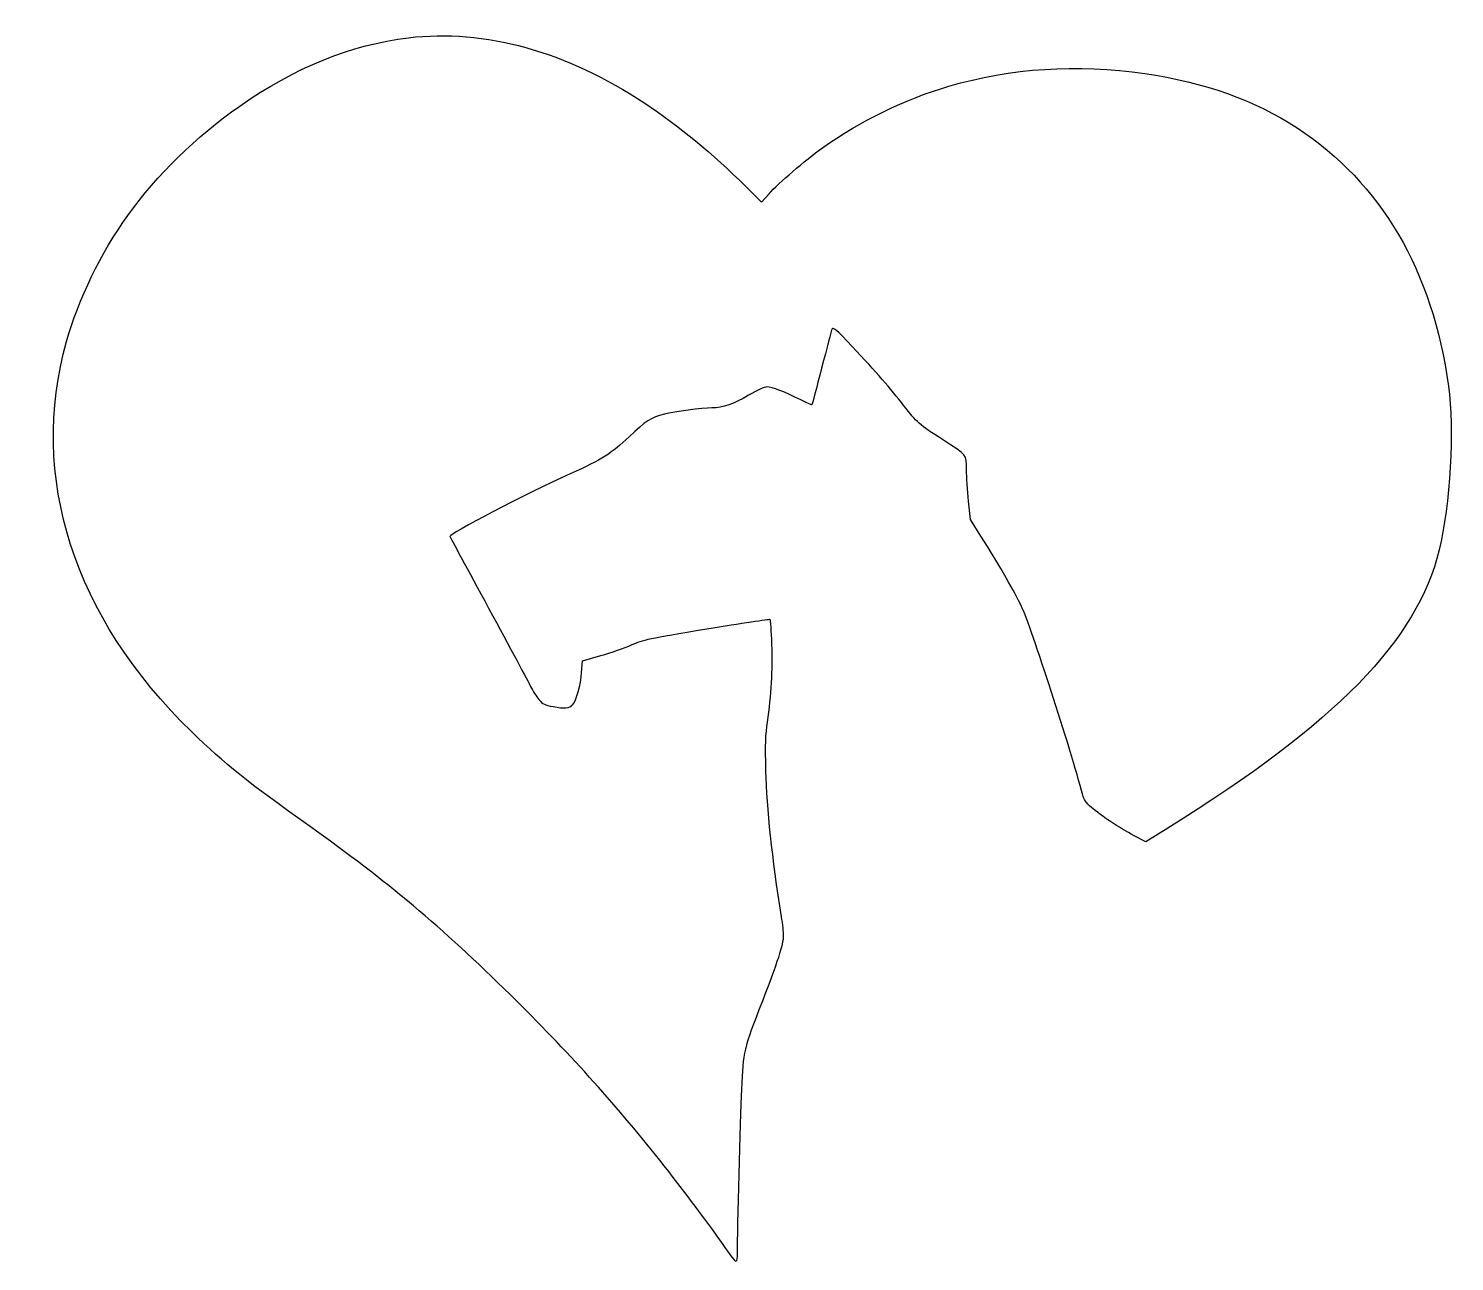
# Model space of a CAD drawing. Header units: centimetres. Extents: x -18.3 to 17.7, y -15.5 to 15.6.
import ezdxf

# ---------------------------------------------------------------- set-up
doc = ezdxf.new("R2010")
doc.units = ezdxf.units.CM
doc.header["$MEASUREMENT"] = 0
doc.layers.add('Layer 1', color=7, linetype='Continuous')

msp = doc.modelspace()

# ---------------------------------------------------------------- linework, layer by layer
at = {"layer": 'Layer 1'}
msp.add_open_spline([(-8.67833, 15.39875), (-10.12825, 15.22236), (-11.53936, 14.65086), (-12.9293, 13.67719), (-12.9293, 13.67719), (-14.04408, 12.89755), (-15.01774, 11.94505), (-15.75505, 10.91847), (-15.75505, 10.91847), (-16.42886, 9.98361), (-17.00388, 8.8018), (-17.30022, 7.74347), (-17.30022, 7.74347), (-18.25978, 4.33211), (-17.12383, 0.79022), (-14.14286, -2.09903), (-14.14286, -2.09903), (-13.28914, -2.92453), (-12.74939, -3.35845), (-11.18305, -4.4697), (-11.18305, -4.4697), (-9.20397, -5.87728), (-7.84577, -7.01676), (-6.10658, -8.73126), (-6.10658, -8.73126), (-4.64961, -10.16707), (-3.51366, -11.42648), (-2.33891, -12.90109), (-2.33891, -12.90109), (-1.7533, -13.64192), (-1.03716, -14.5909), (-0.67027, -15.12712), (-0.67027, -15.12712), (-0.5468, -15.30351), (-0.43038, -15.45168), (-0.41627, -15.45168), (-0.41627, -15.45168), (-0.40216, -15.45168), (-0.38805, -15.3529), (-0.38805, -15.22943), (-0.38805, -15.22943), (-0.38805, -14.70026), (-0.31397, -11.87099), (-0.28222, -11.11251), (-0.28222, -11.11251), (-0.23636, -10.13884), (-0.23283, -10.11415), (0.24695, -8.89001), (0.24695, -8.89001), (0.61737, -7.94104), (0.77612, -7.44715), (0.77612, -7.24254), (0.77612, -7.24254), (0.77612, -7.15787), (0.75143, -6.94268), (0.7232, -6.76276), (0.7232, -6.76276), (0.48331, -5.26698), (0.35278, -4.03579), (0.32809, -3.08682), (0.32809, -3.08682), (0.31398, -2.40596), (0.32103, -2.16254), (0.3669, -1.8521), (0.3669, -1.8521), (0.46568, -1.17477), (0.50448, -0.53977), (0.47979, 0.10229), (0.47979, 0.10229), (0.46921, 0.44096), (0.44804, 0.72671), (0.43746, 0.73729), (0.43746, 0.73729), (0.42688, 0.74787), (-0.28926, 0.63851), (-1.1571, 0.4974), (-1.1571, 0.4974), (-2.63877, 0.25046), (-2.75166, 0.22576), (-3.05152, 0.09523), (-3.05152, 0.09523), (-3.22438, 0.01762), (-3.57363, -0.10233), (-3.82763, -0.17641), (-3.82763, -0.17641), (-3.82763, -0.17641), (-4.28624, -0.30694), (-4.28624, -0.30694), (-4.28624, -0.30694), (-4.28624, -0.30694), (-4.31093, -0.60327), (-4.31093, -0.60327), (-4.31093, -0.60327), (-4.3321, -0.91019), (-4.44851, -1.31588), (-4.53671, -1.41466), (-4.53671, -1.41466), (-4.61432, -1.50285), (-4.7519, -1.51697), (-5.02707, -1.46405), (-5.02707, -1.46405), (-5.24226, -1.42524), (-5.28813, -1.40055), (-5.3869, -1.28413), (-5.3869, -1.28413), (-5.45393, -1.21005), (-5.54565, -1.06188), (-5.59857, -0.95605), (-5.59857, -0.95605), (-5.64796, -0.84669), (-6.12421, 0.04231), (-6.6569, 1.01951), (-6.6569, 1.01951), (-7.18607, 1.9967), (-7.62704, 2.80809), (-7.63057, 2.82573), (-7.63057, 2.82573), (-7.64821, 2.89629), (-5.73615, 3.89112), (-4.59668, 4.40617), (-4.59668, 4.40617), (-3.78176, 4.77306), (-3.55599, 4.9177), (-3.11149, 5.34103), (-3.11149, 5.34103), (-2.69521, 5.73614), (-2.56821, 5.82081), (-2.22249, 5.909), (-2.22249, 5.909), (-1.97202, 5.97603), (-1.26646, 6.06775), (-1.02305, 6.06775), (-1.02305, 6.06775), (-0.75141, 6.06775), (-0.47272, 6.163), (-0.09877, 6.38525), (-0.09877, 6.38525), (0.11642, 6.51225), (0.29987, 6.59692), (0.36337, 6.59692), (0.36337, 6.59692), (0.48331, 6.59692), (0.82198, 6.46639), (1.21356, 6.27236), (1.21356, 6.27236), (1.36525, 6.19475), (1.49225, 6.1383), (1.49578, 6.14536), (1.49578, 6.14536), (1.50284, 6.15242), (1.6122, 6.56869), (1.74272, 7.07317), (1.74272, 7.07317), (1.87325, 7.57764), (1.98966, 8.01861), (2.00378, 8.05742), (2.00378, 8.05742), (2.02847, 8.11386), (2.10961, 8.04331), (2.51178, 7.61645), (2.51178, 7.61645), (3.12914, 6.96028), (3.48192, 6.55812), (3.81706, 6.12067), (3.81706, 6.12067), (4.1275, 5.71498), (4.2157, 5.63736), (4.7872, 5.27048), (4.7872, 5.27048), (5.41867, 4.86831), (5.39751, 4.89654), (5.39751, 4.50495), (5.39751, 4.50495), (5.39751, 4.32856), (5.4222, 3.97226), (5.4469, 3.71826), (5.4469, 3.71826), (5.4469, 3.71826), (5.49629, 3.25259), (5.49629, 3.25259), (5.49629, 3.25259), (5.49629, 3.25259), (5.76087, 2.83631), (5.76087, 2.83631), (5.76087, 2.83631), (6.25829, 2.0355), (6.61106, 1.4252), (6.78393, 1.06184), (6.78393, 1.06184), (7.02735, 0.54326), (8.02571, -2.53297), (8.32557, -3.6936), (8.32557, -3.6936), (8.35379, -3.80296), (8.41024, -3.8841), (8.54782, -4.00404), (8.54782, -4.00404), (8.77713, -4.20865), (9.24279, -4.51557), (9.62379, -4.72018), (9.62379, -4.72018), (9.62379, -4.72018), (9.9166, -4.8754), (9.9166, -4.8754), (9.9166, -4.8754), (9.9166, -4.8754), (10.47046, -4.52968), (10.47046, -4.52968), (10.47046, -4.52968), (14.72143, -1.88385), (16.75696, 0.20107), (17.31788, 2.48707), (17.31788, 2.48707), (17.58952, 3.60185), (17.70241, 5.55271), (17.55424, 6.61457), (17.55424, 6.61457), (17.14855, 9.53204), (15.85738, 11.73338), (13.73366, 13.12685), (13.73366, 13.12685), (12.6718, 13.82182), (11.38769, 14.28043), (9.89544, 14.49563), (9.89544, 14.49563), (8.17388, 14.7461), (6.52288, 14.63674), (4.95302, 14.17813), (4.95302, 14.17813), (3.85235, 13.8571), (2.71641, 13.30324), (1.76391, 12.62238), (1.76391, 12.62238), (1.32647, 12.31194), (0.64913, 11.72985), (0.4163, 11.46527), (0.4163, 11.46527), (0.4163, 11.46527), (0.22933, 11.2536), (0.22933, 11.2536), (0.22933, 11.2536), (0.22933, 11.2536), (-0.17636, 11.65577), (-0.17636, 11.65577), (-0.17636, 11.65577), (-0.99833, 12.46716), (-1.87675, 13.19035), (-2.71636, 13.74774), (-2.71636, 13.74774), (-4.69192, 15.06007), (-6.75567, 15.63157), (-8.6783, 15.39874), (-8.6783, 15.39874), (-8.6783, 15.39874), (-8.67833, 15.39875), (-8.67833, 15.39875)], degree=3, knots=[0, 0, 0, 0, 0.01538462, 0.01538462, 0.01538462, 0.01538462, 0.03076923, 0.03076923, 0.03076923, 0.03076923, 0.04615385, 0.04615385, 0.04615385, 0.04615385, 0.06153846, 0.06153846, 0.06153846, 0.06153846, 0.07692308, 0.07692308, 0.07692308, 0.07692308, 0.09230769, 0.09230769, 0.09230769, 0.09230769, 0.10769231, 0.10769231, 0.10769231, 0.10769231, 0.12307692, 0.12307692, 0.12307692, 0.12307692, 0.13846154, 0.13846154, 0.13846154, 0.13846154, 0.15384615, 0.15384615, 0.15384615, 0.15384615, 0.16923077, 0.16923077, 0.16923077, 0.16923077, 0.18461538, 0.18461538, 0.18461538, 0.18461538, 0.2, 0.2, 0.2, 0.2, 0.21538462, 0.21538462, 0.21538462, 0.21538462, 0.23076923, 0.23076923, 0.23076923, 0.23076923, 0.24615385, 0.24615385, 0.24615385, 0.24615385, 0.26153846, 0.26153846, 0.26153846, 0.26153846, 0.27692308, 0.27692308, 0.27692308, 0.27692308, 0.29230769, 0.29230769, 0.29230769, 0.29230769, 0.30769231, 0.30769231, 0.30769231, 0.30769231, 0.32307692, 0.32307692, 0.32307692, 0.32307692, 0.33846154, 0.33846154, 0.33846154, 0.33846154, 0.35384615, 0.35384615, 0.35384615, 0.35384615, 0.36923077, 0.36923077, 0.36923077, 0.36923077, 0.38461538, 0.38461538, 0.38461538, 0.38461538, 0.4, 0.4, 0.4, 0.4, 0.41538462, 0.41538462, 0.41538462, 0.41538462, 0.43076923, 0.43076923, 0.43076923, 0.43076923, 0.44615385, 0.44615385, 0.44615385, 0.44615385, 0.46153846, 0.46153846, 0.46153846, 0.46153846, 0.47692308, 0.47692308, 0.47692308, 0.47692308, 0.49230769, 0.49230769, 0.49230769, 0.49230769, 0.50769231, 0.50769231, 0.50769231, 0.50769231, 0.52307692, 0.52307692, 0.52307692, 0.52307692, 0.53846154, 0.53846154, 0.53846154, 0.53846154, 0.55384615, 0.55384615, 0.55384615, 0.55384615, 0.56923077, 0.56923077, 0.56923077, 0.56923077, 0.58461538, 0.58461538, 0.58461538, 0.58461538, 0.6, 0.6, 0.6, 0.6, 0.61538462, 0.61538462, 0.61538462, 0.61538462, 0.63076923, 0.63076923, 0.63076923, 0.63076923, 0.64615385, 0.64615385, 0.64615385, 0.64615385, 0.66153846, 0.66153846, 0.66153846, 0.66153846, 0.67692308, 0.67692308, 0.67692308, 0.67692308, 0.69230769, 0.69230769, 0.69230769, 0.69230769, 0.70769231, 0.70769231, 0.70769231, 0.70769231, 0.72307692, 0.72307692, 0.72307692, 0.72307692, 0.73846154, 0.73846154, 0.73846154, 0.73846154, 0.75384615, 0.75384615, 0.75384615, 0.75384615, 0.76923077, 0.76923077, 0.76923077, 0.76923077, 0.78461538, 0.78461538, 0.78461538, 0.78461538, 0.8, 0.8, 0.8, 0.8, 0.81538462, 0.81538462, 0.81538462, 0.81538462, 0.83076923, 0.83076923, 0.83076923, 0.83076923, 0.84615385, 0.84615385, 0.84615385, 0.84615385, 0.86153846, 0.86153846, 0.86153846, 0.86153846, 0.87692308, 0.87692308, 0.87692308, 0.87692308, 0.89230769, 0.89230769, 0.89230769, 0.89230769, 0.90769231, 0.90769231, 0.90769231, 0.90769231, 0.92307692, 0.92307692, 0.92307692, 0.92307692, 0.93846154, 0.93846154, 0.93846154, 0.93846154, 0.95384615, 0.95384615, 0.95384615, 0.95384615, 0.96923077, 0.96923077, 0.96923077, 0.96923077, 1, 1, 1, 1], dxfattribs=at)

doc.saveas('drawing.dxf')
